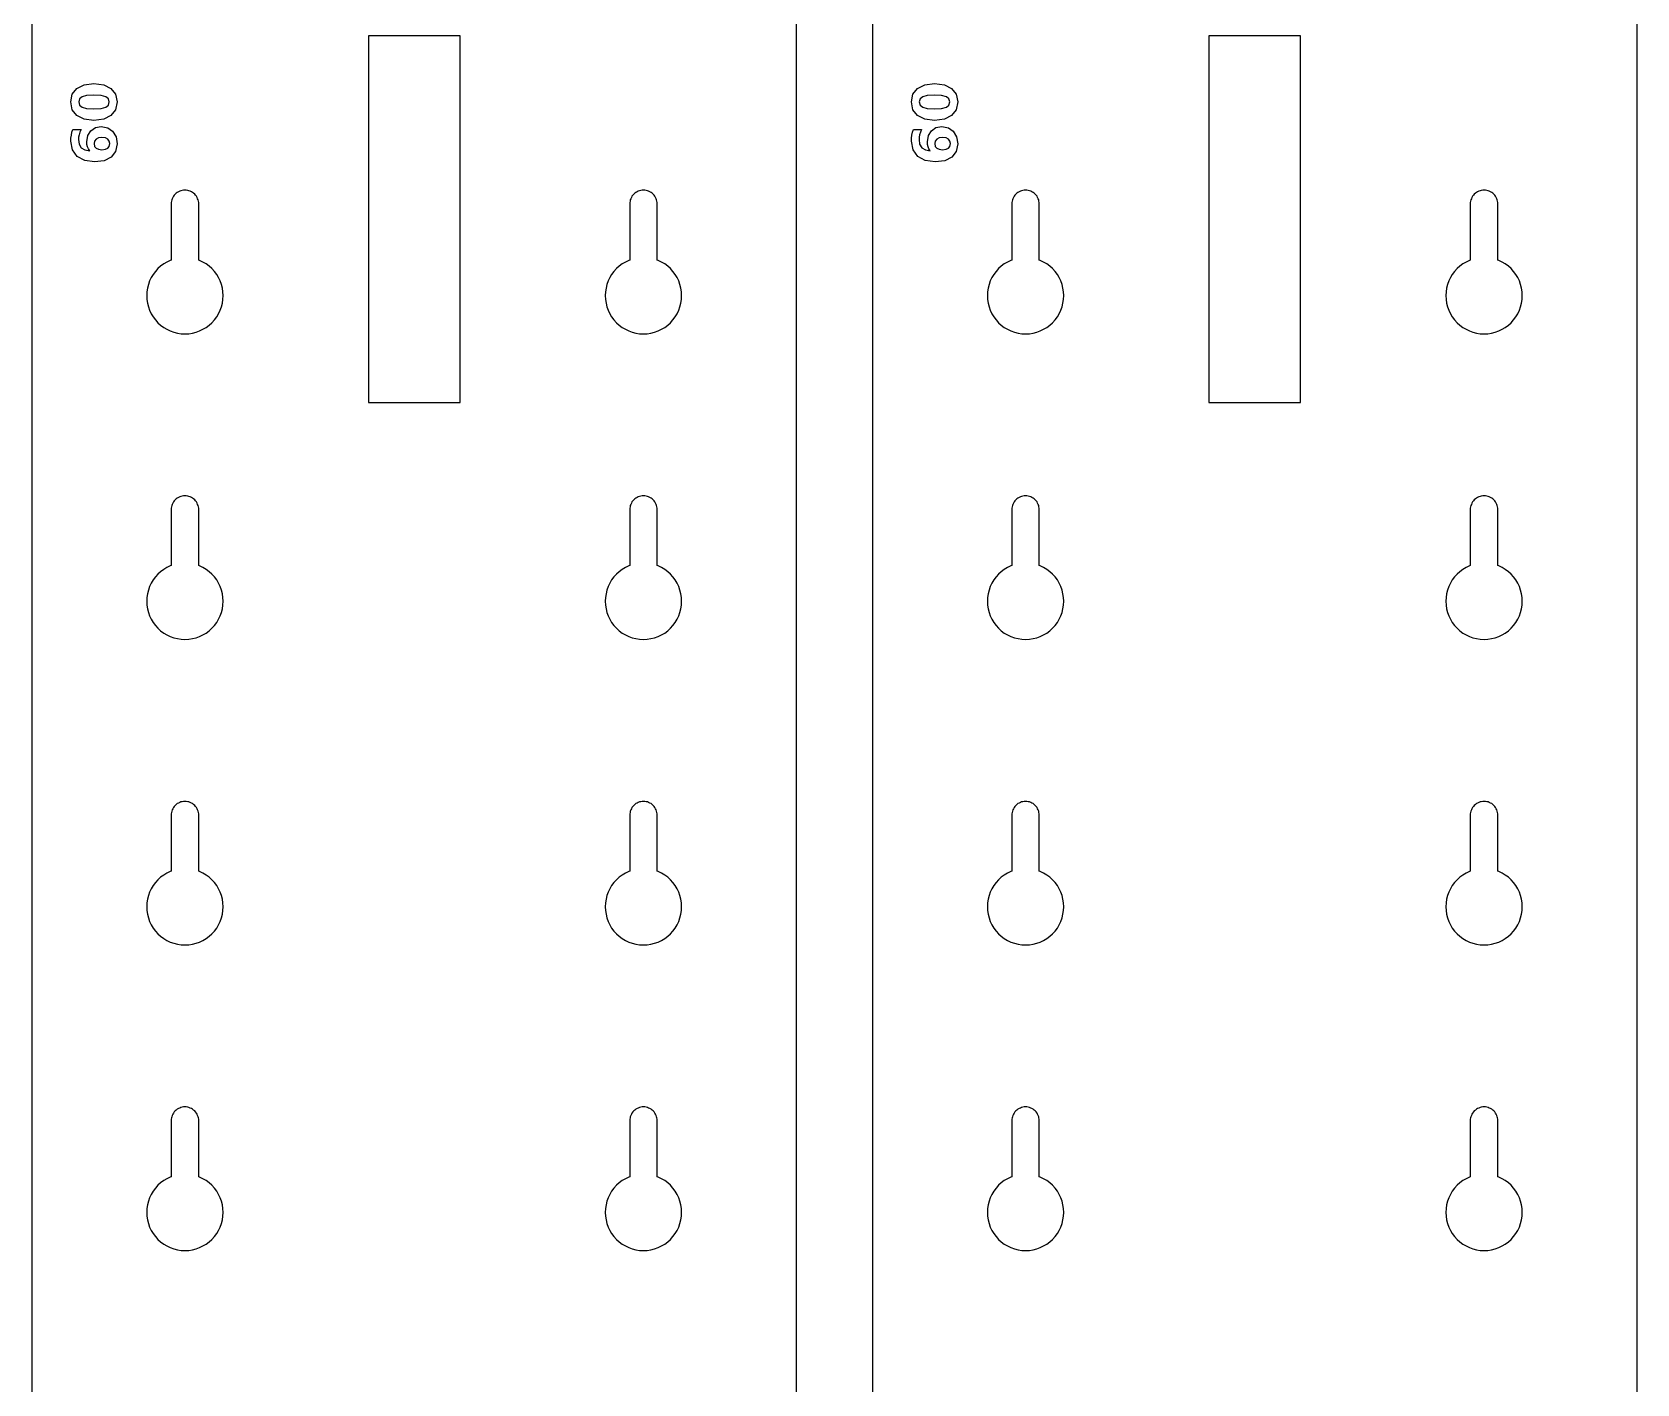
# Model space of a CAD drawing. Header units: millimetres. Extents: x 12 to 580, y 12 to 385.
# Drawn here: x 475.5 to 580.5, y 111.3 to 199.8 of the extents above; entities that cross this region are included whole.
import ezdxf

# ---------------------------------------------------------------- set-up
doc = ezdxf.new("R2010")
doc.units = ezdxf.units.MM
doc.layers.add('CUT', color=1, linetype='Continuous')
doc.layers.add('ENGRAVE', color=5, linetype='Continuous')

msp = doc.modelspace()

# ---------------------------------------------------------------- linework, layer by layer
at = {"layer": 'CUT', "color": 1}
for points in [[(480.5, 322.5), (480.5, 328.5), (520.5, 328.5), (520.5, 322.5), (525.5, 322.5), (525.5, 12.5), (506.24, 12.5), (509.5, 22.4), (491.5, 22.4), (494.76, 12.5), (475.5, 12.5), (475.5, 322.5)], [(535.5, 322.5), (535.5, 328.5), (575.5, 328.5), (575.5, 322.5), (580.5, 322.5), (580.5, 12.5), (561.24, 12.5), (564.5, 22.4), (546.5, 22.4), (549.76, 12.5), (530.5, 12.5), (530.5, 322.5)], [(497.5, 199.5), (497.5, 175.5), (503.5, 175.5), (503.5, 199.5)], [(552.5, 199.5), (552.5, 175.5), (558.5, 175.5), (558.5, 199.5)], [(487.27, 184.27), (487.09, 184.43), (486.89, 184.58), (486.68, 184.7), (486.46, 184.81), (486.4, 184.83), (486.4, 188.5), (486.4, 188.59), (486.38, 188.68), (486.36, 188.76), (486.33, 188.84), (486.29, 188.92), (486.25, 189), (486.2, 189.07), (486.14, 189.14), (486.07, 189.2), (486, 189.25), (485.92, 189.29), (485.84, 189.33), (485.76, 189.36), (485.68, 189.38), (485.59, 189.4), (485.5, 189.4), (485.41, 189.4), (485.32, 189.38), (485.24, 189.36), (485.16, 189.33), (485.08, 189.29), (485, 189.25), (484.93, 189.2), (484.86, 189.14), (484.8, 189.07), (484.75, 189), (484.71, 188.92), (484.67, 188.84), (484.64, 188.76), (484.62, 188.68), (484.6, 188.59), (484.6, 188.5), (484.6, 184.83), (484.54, 184.81), (484.32, 184.7), (484.11, 184.58), (483.91, 184.43), (483.73, 184.27), (483.57, 184.09), (483.42, 183.89), (483.3, 183.68), (483.19, 183.46), (483.11, 183.23), (483.05, 182.99), (483.01, 182.75), (483, 182.5), (483.01, 182.25), (483.05, 182.01), (483.11, 181.77), (483.19, 181.54), (483.3, 181.32), (483.42, 181.11), (483.57, 180.91), (483.73, 180.73), (483.91, 180.57), (484.11, 180.42), (484.32, 180.3), (484.54, 180.19), (484.77, 180.11), (485.01, 180.05), (485.25, 180.01), (485.5, 180), (485.75, 180.01), (485.99, 180.05), (486.23, 180.11), (486.46, 180.19), (486.68, 180.3), (486.89, 180.42), (487.09, 180.57), (487.27, 180.73), (487.43, 180.91), (487.58, 181.11), (487.7, 181.32), (487.81, 181.54), (487.89, 181.77), (487.95, 182.01), (487.99, 182.25), (488, 182.5), (487.99, 182.75), (487.95, 182.99), (487.89, 183.23), (487.81, 183.46), (487.7, 183.68), (487.58, 183.89), (487.43, 184.09)], [(517.09, 184.43), (516.89, 184.58), (516.68, 184.7), (516.46, 184.81), (516.4, 184.83), (516.4, 188.5), (516.4, 188.59), (516.38, 188.68), (516.36, 188.76), (516.33, 188.84), (516.29, 188.92), (516.25, 189), (516.2, 189.07), (516.14, 189.14), (516.07, 189.2), (516, 189.25), (515.92, 189.29), (515.84, 189.33), (515.76, 189.36), (515.68, 189.38), (515.59, 189.4), (515.5, 189.4), (515.41, 189.4), (515.32, 189.38), (515.24, 189.36), (515.16, 189.33), (515.08, 189.29), (515, 189.25), (514.93, 189.2), (514.86, 189.14), (514.8, 189.07), (514.75, 189), (514.71, 188.92), (514.67, 188.84), (514.64, 188.76), (514.62, 188.68), (514.6, 188.59), (514.6, 188.5), (514.6, 184.83), (514.54, 184.81), (514.32, 184.7), (514.11, 184.58), (513.91, 184.43), (513.73, 184.27), (513.57, 184.09), (513.42, 183.89), (513.3, 183.68), (513.19, 183.46), (513.11, 183.23), (513.05, 182.99), (513.01, 182.75), (513, 182.5), (513.01, 182.25), (513.05, 182.01), (513.11, 181.77), (513.19, 181.54), (513.3, 181.32), (513.42, 181.11), (513.57, 180.91), (513.73, 180.73), (513.91, 180.57), (514.11, 180.42), (514.32, 180.3), (514.54, 180.19), (514.77, 180.11), (515.01, 180.05), (515.25, 180.01), (515.5, 180), (515.75, 180.01), (515.99, 180.05), (516.23, 180.11), (516.46, 180.19), (516.68, 180.3), (516.89, 180.42), (517.09, 180.57), (517.27, 180.73), (517.43, 180.91), (517.58, 181.11), (517.7, 181.32), (517.81, 181.54), (517.89, 181.77), (517.95, 182.01), (517.99, 182.25), (518, 182.5), (517.99, 182.75), (517.95, 182.99), (517.89, 183.23), (517.81, 183.46), (517.7, 183.68), (517.58, 183.89), (517.43, 184.09), (517.27, 184.27)], [(542.27, 184.27), (542.09, 184.43), (541.89, 184.58), (541.68, 184.7), (541.46, 184.81), (541.4, 184.83), (541.4, 188.5), (541.4, 188.59), (541.38, 188.68), (541.36, 188.76), (541.33, 188.84), (541.29, 188.92), (541.25, 189), (541.2, 189.07), (541.14, 189.14), (541.07, 189.2), (541, 189.25), (540.92, 189.29), (540.84, 189.33), (540.76, 189.36), (540.68, 189.38), (540.59, 189.4), (540.5, 189.4), (540.41, 189.4), (540.32, 189.38), (540.24, 189.36), (540.16, 189.33), (540.08, 189.29), (540, 189.25), (539.93, 189.2), (539.86, 189.14), (539.8, 189.07), (539.75, 189), (539.71, 188.92), (539.67, 188.84), (539.64, 188.76), (539.62, 188.68), (539.6, 188.59), (539.6, 188.5), (539.6, 184.83), (539.54, 184.81), (539.32, 184.7), (539.11, 184.58), (538.91, 184.43), (538.73, 184.27), (538.57, 184.09), (538.42, 183.89), (538.3, 183.68), (538.19, 183.46), (538.11, 183.23), (538.05, 182.99), (538.01, 182.75), (538, 182.5), (538.01, 182.25), (538.05, 182.01), (538.11, 181.77), (538.19, 181.54), (538.3, 181.32), (538.42, 181.11), (538.57, 180.91), (538.73, 180.73), (538.91, 180.57), (539.11, 180.42), (539.32, 180.3), (539.54, 180.19), (539.77, 180.11), (540.01, 180.05), (540.25, 180.01), (540.5, 180), (540.75, 180.01), (540.99, 180.05), (541.23, 180.11), (541.46, 180.19), (541.68, 180.3), (541.89, 180.42), (542.09, 180.57), (542.27, 180.73), (542.43, 180.91), (542.58, 181.11), (542.7, 181.32), (542.81, 181.54), (542.89, 181.77), (542.95, 182.01), (542.99, 182.25), (543, 182.5), (542.99, 182.75), (542.95, 182.99), (542.89, 183.23), (542.81, 183.46), (542.7, 183.68), (542.58, 183.89), (542.43, 184.09)], [(572.09, 184.43), (571.89, 184.58), (571.68, 184.7), (571.46, 184.81), (571.4, 184.83), (571.4, 188.5), (571.4, 188.59), (571.38, 188.68), (571.36, 188.76), (571.33, 188.84), (571.29, 188.92), (571.25, 189), (571.2, 189.07), (571.14, 189.14), (571.07, 189.2), (571, 189.25), (570.92, 189.29), (570.84, 189.33), (570.76, 189.36), (570.68, 189.38), (570.59, 189.4), (570.5, 189.4), (570.41, 189.4), (570.32, 189.38), (570.24, 189.36), (570.16, 189.33), (570.08, 189.29), (570, 189.25), (569.93, 189.2), (569.86, 189.14), (569.8, 189.07), (569.75, 189), (569.71, 188.92), (569.67, 188.84), (569.64, 188.76), (569.62, 188.68), (569.6, 188.59), (569.6, 188.5), (569.6, 184.83), (569.54, 184.81), (569.32, 184.7), (569.11, 184.58), (568.91, 184.43), (568.73, 184.27), (568.57, 184.09), (568.42, 183.89), (568.3, 183.68), (568.19, 183.46), (568.11, 183.23), (568.05, 182.99), (568.01, 182.75), (568, 182.5), (568.01, 182.25), (568.05, 182.01), (568.11, 181.77), (568.19, 181.54), (568.3, 181.32), (568.42, 181.11), (568.57, 180.91), (568.73, 180.73), (568.91, 180.57), (569.11, 180.42), (569.32, 180.3), (569.54, 180.19), (569.77, 180.11), (570.01, 180.05), (570.25, 180.01), (570.5, 180), (570.75, 180.01), (570.99, 180.05), (571.23, 180.11), (571.46, 180.19), (571.68, 180.3), (571.89, 180.42), (572.09, 180.57), (572.27, 180.73), (572.43, 180.91), (572.58, 181.11), (572.7, 181.32), (572.81, 181.54), (572.89, 181.77), (572.95, 182.01), (572.99, 182.25), (573, 182.5), (572.99, 182.75), (572.95, 182.99), (572.89, 183.23), (572.81, 183.46), (572.7, 183.68), (572.58, 183.89), (572.43, 184.09), (572.27, 184.27)], [(487.27, 164.27), (487.09, 164.43), (486.89, 164.58), (486.68, 164.7), (486.46, 164.81), (486.4, 164.83), (486.4, 168.5), (486.4, 168.59), (486.38, 168.68), (486.36, 168.76), (486.33, 168.84), (486.29, 168.92), (486.25, 169), (486.2, 169.07), (486.14, 169.14), (486.07, 169.2), (486, 169.25), (485.92, 169.29), (485.84, 169.33), (485.76, 169.36), (485.68, 169.38), (485.59, 169.4), (485.5, 169.4), (485.41, 169.4), (485.32, 169.38), (485.24, 169.36), (485.16, 169.33), (485.08, 169.29), (485, 169.25), (484.93, 169.2), (484.86, 169.14), (484.8, 169.07), (484.75, 169), (484.71, 168.92), (484.67, 168.84), (484.64, 168.76), (484.62, 168.68), (484.6, 168.59), (484.6, 168.5), (484.6, 164.83), (484.54, 164.81), (484.32, 164.7), (484.11, 164.58), (483.91, 164.43), (483.73, 164.27), (483.57, 164.09), (483.42, 163.89), (483.3, 163.68), (483.19, 163.46), (483.11, 163.23), (483.05, 162.99), (483.01, 162.75), (483, 162.5), (483.01, 162.25), (483.05, 162.01), (483.11, 161.77), (483.19, 161.54), (483.3, 161.32), (483.42, 161.11), (483.57, 160.91), (483.73, 160.73), (483.91, 160.57), (484.11, 160.42), (484.32, 160.3), (484.54, 160.19), (484.77, 160.11), (485.01, 160.05), (485.25, 160.01), (485.5, 160), (485.75, 160.01), (485.99, 160.05), (486.23, 160.11), (486.46, 160.19), (486.68, 160.3), (486.89, 160.42), (487.09, 160.57), (487.27, 160.73), (487.43, 160.91), (487.58, 161.11), (487.7, 161.32), (487.81, 161.54), (487.89, 161.77), (487.95, 162.01), (487.99, 162.25), (488, 162.5), (487.99, 162.75), (487.95, 162.99), (487.89, 163.23), (487.81, 163.46), (487.7, 163.68), (487.58, 163.89), (487.43, 164.09)], [(517.27, 164.27), (517.09, 164.43), (516.89, 164.58), (516.68, 164.7), (516.46, 164.81), (516.4, 164.83), (516.4, 168.5), (516.4, 168.59), (516.38, 168.68), (516.36, 168.76), (516.33, 168.84), (516.29, 168.92), (516.25, 169), (516.2, 169.07), (516.14, 169.14), (516.07, 169.2), (516, 169.25), (515.92, 169.29), (515.84, 169.33), (515.76, 169.36), (515.68, 169.38), (515.59, 169.4), (515.5, 169.4), (515.41, 169.4), (515.32, 169.38), (515.24, 169.36), (515.16, 169.33), (515.08, 169.29), (515, 169.25), (514.93, 169.2), (514.86, 169.14), (514.8, 169.07), (514.75, 169), (514.71, 168.92), (514.67, 168.84), (514.64, 168.76), (514.62, 168.68), (514.6, 168.59), (514.6, 168.5), (514.6, 164.83), (514.54, 164.81), (514.32, 164.7), (514.11, 164.58), (513.91, 164.43), (513.73, 164.27), (513.57, 164.09), (513.42, 163.89), (513.3, 163.68), (513.19, 163.46), (513.11, 163.23), (513.05, 162.99), (513.01, 162.75), (513, 162.5), (513.01, 162.25), (513.05, 162.01), (513.11, 161.77), (513.19, 161.54), (513.3, 161.32), (513.42, 161.11), (513.57, 160.91), (513.73, 160.73), (513.91, 160.57), (514.11, 160.42), (514.32, 160.3), (514.54, 160.19), (514.77, 160.11), (515.01, 160.05), (515.25, 160.01), (515.5, 160), (515.75, 160.01), (515.99, 160.05), (516.23, 160.11), (516.46, 160.19), (516.68, 160.3), (516.89, 160.42), (517.09, 160.57), (517.27, 160.73), (517.43, 160.91), (517.58, 161.11), (517.7, 161.32), (517.81, 161.54), (517.89, 161.77), (517.95, 162.01), (517.99, 162.25), (518, 162.5), (517.99, 162.75), (517.95, 162.99), (517.89, 163.23), (517.81, 163.46), (517.7, 163.68), (517.58, 163.89), (517.43, 164.09)], [(542.27, 164.27), (542.09, 164.43), (541.89, 164.58), (541.68, 164.7), (541.46, 164.81), (541.4, 164.83), (541.4, 168.5), (541.4, 168.59), (541.38, 168.68), (541.36, 168.76), (541.33, 168.84), (541.29, 168.92), (541.25, 169), (541.2, 169.07), (541.14, 169.14), (541.07, 169.2), (541, 169.25), (540.92, 169.29), (540.84, 169.33), (540.76, 169.36), (540.68, 169.38), (540.59, 169.4), (540.5, 169.4), (540.41, 169.4), (540.32, 169.38), (540.24, 169.36), (540.16, 169.33), (540.08, 169.29), (540, 169.25), (539.93, 169.2), (539.86, 169.14), (539.8, 169.07), (539.75, 169), (539.71, 168.92), (539.67, 168.84), (539.64, 168.76), (539.62, 168.68), (539.6, 168.59), (539.6, 168.5), (539.6, 164.83), (539.54, 164.81), (539.32, 164.7), (539.11, 164.58), (538.91, 164.43), (538.73, 164.27), (538.57, 164.09), (538.42, 163.89), (538.3, 163.68), (538.19, 163.46), (538.11, 163.23), (538.05, 162.99), (538.01, 162.75), (538, 162.5), (538.01, 162.25), (538.05, 162.01), (538.11, 161.77), (538.19, 161.54), (538.3, 161.32), (538.42, 161.11), (538.57, 160.91), (538.73, 160.73), (538.91, 160.57), (539.11, 160.42), (539.32, 160.3), (539.54, 160.19), (539.77, 160.11), (540.01, 160.05), (540.25, 160.01), (540.5, 160), (540.75, 160.01), (540.99, 160.05), (541.23, 160.11), (541.46, 160.19), (541.68, 160.3), (541.89, 160.42), (542.09, 160.57), (542.27, 160.73), (542.43, 160.91), (542.58, 161.11), (542.7, 161.32), (542.81, 161.54), (542.89, 161.77), (542.95, 162.01), (542.99, 162.25), (543, 162.5), (542.99, 162.75), (542.95, 162.99), (542.89, 163.23), (542.81, 163.46), (542.7, 163.68), (542.58, 163.89), (542.43, 164.09)], [(572.27, 164.27), (572.09, 164.43), (571.89, 164.58), (571.68, 164.7), (571.46, 164.81), (571.4, 164.83), (571.4, 168.5), (571.4, 168.59), (571.38, 168.68), (571.36, 168.76), (571.33, 168.84), (571.29, 168.92), (571.25, 169), (571.2, 169.07), (571.14, 169.14), (571.07, 169.2), (571, 169.25), (570.92, 169.29), (570.84, 169.33), (570.76, 169.36), (570.68, 169.38), (570.59, 169.4), (570.5, 169.4), (570.41, 169.4), (570.32, 169.38), (570.24, 169.36), (570.16, 169.33), (570.08, 169.29), (570, 169.25), (569.93, 169.2), (569.86, 169.14), (569.8, 169.07), (569.75, 169), (569.71, 168.92), (569.67, 168.84), (569.64, 168.76), (569.62, 168.68), (569.6, 168.59), (569.6, 168.5), (569.6, 164.83), (569.54, 164.81), (569.32, 164.7), (569.11, 164.58), (568.91, 164.43), (568.73, 164.27), (568.57, 164.09), (568.42, 163.89), (568.3, 163.68), (568.19, 163.46), (568.11, 163.23), (568.05, 162.99), (568.01, 162.75), (568, 162.5), (568.01, 162.25), (568.05, 162.01), (568.11, 161.77), (568.19, 161.54), (568.3, 161.32), (568.42, 161.11), (568.57, 160.91), (568.73, 160.73), (568.91, 160.57), (569.11, 160.42), (569.32, 160.3), (569.54, 160.19), (569.77, 160.11), (570.01, 160.05), (570.25, 160.01), (570.5, 160), (570.75, 160.01), (570.99, 160.05), (571.23, 160.11), (571.46, 160.19), (571.68, 160.3), (571.89, 160.42), (572.09, 160.57), (572.27, 160.73), (572.43, 160.91), (572.58, 161.11), (572.7, 161.32), (572.81, 161.54), (572.89, 161.77), (572.95, 162.01), (572.99, 162.25), (573, 162.5), (572.99, 162.75), (572.95, 162.99), (572.89, 163.23), (572.81, 163.46), (572.7, 163.68), (572.58, 163.89), (572.43, 164.09)], [(487.09, 144.43), (486.89, 144.58), (486.68, 144.7), (486.46, 144.81), (486.4, 144.83), (486.4, 148.5), (486.4, 148.59), (486.38, 148.68), (486.36, 148.76), (486.33, 148.84), (486.29, 148.92), (486.25, 149), (486.2, 149.07), (486.14, 149.14), (486.07, 149.2), (486, 149.25), (485.92, 149.29), (485.84, 149.33), (485.76, 149.36), (485.68, 149.38), (485.59, 149.4), (485.5, 149.4), (485.41, 149.4), (485.32, 149.38), (485.24, 149.36), (485.16, 149.33), (485.08, 149.29), (485, 149.25), (484.93, 149.2), (484.86, 149.14), (484.8, 149.07), (484.75, 149), (484.71, 148.92), (484.67, 148.84), (484.64, 148.76), (484.62, 148.68), (484.6, 148.59), (484.6, 148.5), (484.6, 144.83), (484.54, 144.81), (484.32, 144.7), (484.11, 144.58), (483.91, 144.43), (483.73, 144.27), (483.57, 144.09), (483.42, 143.89), (483.3, 143.68), (483.19, 143.46), (483.11, 143.23), (483.05, 142.99), (483.01, 142.75), (483, 142.5), (483.01, 142.25), (483.05, 142.01), (483.11, 141.77), (483.19, 141.54), (483.3, 141.32), (483.42, 141.11), (483.57, 140.91), (483.73, 140.73), (483.91, 140.57), (484.11, 140.42), (484.32, 140.3), (484.54, 140.19), (484.77, 140.11), (485.01, 140.05), (485.25, 140.01), (485.5, 140), (485.75, 140.01), (485.99, 140.05), (486.23, 140.11), (486.46, 140.19), (486.68, 140.3), (486.89, 140.42), (487.09, 140.57), (487.27, 140.73), (487.43, 140.91), (487.58, 141.11), (487.7, 141.32), (487.81, 141.54), (487.89, 141.77), (487.95, 142.01), (487.99, 142.25), (488, 142.5), (487.99, 142.75), (487.95, 142.99), (487.89, 143.23), (487.81, 143.46), (487.7, 143.68), (487.58, 143.89), (487.43, 144.09), (487.27, 144.27)], [(517.27, 144.27), (517.09, 144.43), (516.89, 144.58), (516.68, 144.7), (516.46, 144.81), (516.4, 144.83), (516.4, 148.5), (516.4, 148.59), (516.38, 148.68), (516.36, 148.76), (516.33, 148.84), (516.29, 148.92), (516.25, 149), (516.2, 149.07), (516.14, 149.14), (516.07, 149.2), (516, 149.25), (515.92, 149.29), (515.84, 149.33), (515.76, 149.36), (515.68, 149.38), (515.59, 149.4), (515.5, 149.4), (515.41, 149.4), (515.32, 149.38), (515.24, 149.36), (515.16, 149.33), (515.08, 149.29), (515, 149.25), (514.93, 149.2), (514.86, 149.14), (514.8, 149.07), (514.75, 149), (514.71, 148.92), (514.67, 148.84), (514.64, 148.76), (514.62, 148.68), (514.6, 148.59), (514.6, 148.5), (514.6, 144.83), (514.54, 144.81), (514.32, 144.7), (514.11, 144.58), (513.91, 144.43), (513.73, 144.27), (513.57, 144.09), (513.42, 143.89), (513.3, 143.68), (513.19, 143.46), (513.11, 143.23), (513.05, 142.99), (513.01, 142.75), (513, 142.5), (513.01, 142.25), (513.05, 142.01), (513.11, 141.77), (513.19, 141.54), (513.3, 141.32), (513.42, 141.11), (513.57, 140.91), (513.73, 140.73), (513.91, 140.57), (514.11, 140.42), (514.32, 140.3), (514.54, 140.19), (514.77, 140.11), (515.01, 140.05), (515.25, 140.01), (515.5, 140), (515.75, 140.01), (515.99, 140.05), (516.23, 140.11), (516.46, 140.19), (516.68, 140.3), (516.89, 140.42), (517.09, 140.57), (517.27, 140.73), (517.43, 140.91), (517.58, 141.11), (517.7, 141.32), (517.81, 141.54), (517.89, 141.77), (517.95, 142.01), (517.99, 142.25), (518, 142.5), (517.99, 142.75), (517.95, 142.99), (517.89, 143.23), (517.81, 143.46), (517.7, 143.68), (517.58, 143.89), (517.43, 144.09)], [(542.09, 144.43), (541.89, 144.58), (541.68, 144.7), (541.46, 144.81), (541.4, 144.83), (541.4, 148.5), (541.4, 148.59), (541.38, 148.68), (541.36, 148.76), (541.33, 148.84), (541.29, 148.92), (541.25, 149), (541.2, 149.07), (541.14, 149.14), (541.07, 149.2), (541, 149.25), (540.92, 149.29), (540.84, 149.33), (540.76, 149.36), (540.68, 149.38), (540.59, 149.4), (540.5, 149.4), (540.41, 149.4), (540.32, 149.38), (540.24, 149.36), (540.16, 149.33), (540.08, 149.29), (540, 149.25), (539.93, 149.2), (539.86, 149.14), (539.8, 149.07), (539.75, 149), (539.71, 148.92), (539.67, 148.84), (539.64, 148.76), (539.62, 148.68), (539.6, 148.59), (539.6, 148.5), (539.6, 144.83), (539.54, 144.81), (539.32, 144.7), (539.11, 144.58), (538.91, 144.43), (538.73, 144.27), (538.57, 144.09), (538.42, 143.89), (538.3, 143.68), (538.19, 143.46), (538.11, 143.23), (538.05, 142.99), (538.01, 142.75), (538, 142.5), (538.01, 142.25), (538.05, 142.01), (538.11, 141.77), (538.19, 141.54), (538.3, 141.32), (538.42, 141.11), (538.57, 140.91), (538.73, 140.73), (538.91, 140.57), (539.11, 140.42), (539.32, 140.3), (539.54, 140.19), (539.77, 140.11), (540.01, 140.05), (540.25, 140.01), (540.5, 140), (540.75, 140.01), (540.99, 140.05), (541.23, 140.11), (541.46, 140.19), (541.68, 140.3), (541.89, 140.42), (542.09, 140.57), (542.27, 140.73), (542.43, 140.91), (542.58, 141.11), (542.7, 141.32), (542.81, 141.54), (542.89, 141.77), (542.95, 142.01), (542.99, 142.25), (543, 142.5), (542.99, 142.75), (542.95, 142.99), (542.89, 143.23), (542.81, 143.46), (542.7, 143.68), (542.58, 143.89), (542.43, 144.09), (542.27, 144.27)], [(572.27, 144.27), (572.09, 144.43), (571.89, 144.58), (571.68, 144.7), (571.46, 144.81), (571.4, 144.83), (571.4, 148.5), (571.4, 148.59), (571.38, 148.68), (571.36, 148.76), (571.33, 148.84), (571.29, 148.92), (571.25, 149), (571.2, 149.07), (571.14, 149.14), (571.07, 149.2), (571, 149.25), (570.92, 149.29), (570.84, 149.33), (570.76, 149.36), (570.68, 149.38), (570.59, 149.4), (570.5, 149.4), (570.41, 149.4), (570.32, 149.38), (570.24, 149.36), (570.16, 149.33), (570.08, 149.29), (570, 149.25), (569.93, 149.2), (569.86, 149.14), (569.8, 149.07), (569.75, 149), (569.71, 148.92), (569.67, 148.84), (569.64, 148.76), (569.62, 148.68), (569.6, 148.59), (569.6, 148.5), (569.6, 144.83), (569.54, 144.81), (569.32, 144.7), (569.11, 144.58), (568.91, 144.43), (568.73, 144.27), (568.57, 144.09), (568.42, 143.89), (568.3, 143.68), (568.19, 143.46), (568.11, 143.23), (568.05, 142.99), (568.01, 142.75), (568, 142.5), (568.01, 142.25), (568.05, 142.01), (568.11, 141.77), (568.19, 141.54), (568.3, 141.32), (568.42, 141.11), (568.57, 140.91), (568.73, 140.73), (568.91, 140.57), (569.11, 140.42), (569.32, 140.3), (569.54, 140.19), (569.77, 140.11), (570.01, 140.05), (570.25, 140.01), (570.5, 140), (570.75, 140.01), (570.99, 140.05), (571.23, 140.11), (571.46, 140.19), (571.68, 140.3), (571.89, 140.42), (572.09, 140.57), (572.27, 140.73), (572.43, 140.91), (572.58, 141.11), (572.7, 141.32), (572.81, 141.54), (572.89, 141.77), (572.95, 142.01), (572.99, 142.25), (573, 142.5), (572.99, 142.75), (572.95, 142.99), (572.89, 143.23), (572.81, 143.46), (572.7, 143.68), (572.58, 143.89), (572.43, 144.09)], [(487.27, 124.27), (487.09, 124.43), (486.89, 124.58), (486.68, 124.7), (486.46, 124.81), (486.4, 124.83), (486.4, 128.5), (486.4, 128.59), (486.38, 128.68), (486.36, 128.76), (486.33, 128.84), (486.29, 128.92), (486.25, 129), (486.2, 129.07), (486.14, 129.14), (486.07, 129.2), (486, 129.25), (485.92, 129.29), (485.84, 129.33), (485.76, 129.36), (485.68, 129.38), (485.59, 129.4), (485.5, 129.4), (485.41, 129.4), (485.32, 129.38), (485.24, 129.36), (485.16, 129.33), (485.08, 129.29), (485, 129.25), (484.93, 129.2), (484.86, 129.14), (484.8, 129.07), (484.75, 129), (484.71, 128.92), (484.67, 128.84), (484.64, 128.76), (484.62, 128.68), (484.6, 128.59), (484.6, 128.5), (484.6, 124.83), (484.54, 124.81), (484.32, 124.7), (484.11, 124.58), (483.91, 124.43), (483.73, 124.27), (483.57, 124.09), (483.42, 123.89), (483.3, 123.68), (483.19, 123.46), (483.11, 123.23), (483.05, 122.99), (483.01, 122.75), (483, 122.5), (483.01, 122.25), (483.05, 122.01), (483.11, 121.77), (483.19, 121.54), (483.3, 121.32), (483.42, 121.11), (483.57, 120.91), (483.73, 120.73), (483.91, 120.57), (484.11, 120.42), (484.32, 120.3), (484.54, 120.19), (484.77, 120.11), (485.01, 120.05), (485.25, 120.01), (485.5, 120), (485.75, 120.01), (485.99, 120.05), (486.23, 120.11), (486.46, 120.19), (486.68, 120.3), (486.89, 120.42), (487.09, 120.57), (487.27, 120.73), (487.43, 120.91), (487.58, 121.11), (487.7, 121.32), (487.81, 121.54), (487.89, 121.77), (487.95, 122.01), (487.99, 122.25), (488, 122.5), (487.99, 122.75), (487.95, 122.99), (487.89, 123.23), (487.81, 123.46), (487.7, 123.68), (487.58, 123.89), (487.43, 124.09)], [(517.09, 124.43), (516.89, 124.58), (516.68, 124.7), (516.46, 124.81), (516.4, 124.83), (516.4, 128.5), (516.4, 128.59), (516.38, 128.68), (516.36, 128.76), (516.33, 128.84), (516.29, 128.92), (516.25, 129), (516.2, 129.07), (516.14, 129.14), (516.07, 129.2), (516, 129.25), (515.92, 129.29), (515.84, 129.33), (515.76, 129.36), (515.68, 129.38), (515.59, 129.4), (515.5, 129.4), (515.41, 129.4), (515.32, 129.38), (515.24, 129.36), (515.16, 129.33), (515.08, 129.29), (515, 129.25), (514.93, 129.2), (514.86, 129.14), (514.8, 129.07), (514.75, 129), (514.71, 128.92), (514.67, 128.84), (514.64, 128.76), (514.62, 128.68), (514.6, 128.59), (514.6, 128.5), (514.6, 124.83), (514.54, 124.81), (514.32, 124.7), (514.11, 124.58), (513.91, 124.43), (513.73, 124.27), (513.57, 124.09), (513.42, 123.89), (513.3, 123.68), (513.19, 123.46), (513.11, 123.23), (513.05, 122.99), (513.01, 122.75), (513, 122.5), (513.01, 122.25), (513.05, 122.01), (513.11, 121.77), (513.19, 121.54), (513.3, 121.32), (513.42, 121.11), (513.57, 120.91), (513.73, 120.73), (513.91, 120.57), (514.11, 120.42), (514.32, 120.3), (514.54, 120.19), (514.77, 120.11), (515.01, 120.05), (515.25, 120.01), (515.5, 120), (515.75, 120.01), (515.99, 120.05), (516.23, 120.11), (516.46, 120.19), (516.68, 120.3), (516.89, 120.42), (517.09, 120.57), (517.27, 120.73), (517.43, 120.91), (517.58, 121.11), (517.7, 121.32), (517.81, 121.54), (517.89, 121.77), (517.95, 122.01), (517.99, 122.25), (518, 122.5), (517.99, 122.75), (517.95, 122.99), (517.89, 123.23), (517.81, 123.46), (517.7, 123.68), (517.58, 123.89), (517.43, 124.09), (517.27, 124.27)], [(542.27, 124.27), (542.09, 124.43), (541.89, 124.58), (541.68, 124.7), (541.46, 124.81), (541.4, 124.83), (541.4, 128.5), (541.4, 128.59), (541.38, 128.68), (541.36, 128.76), (541.33, 128.84), (541.29, 128.92), (541.25, 129), (541.2, 129.07), (541.14, 129.14), (541.07, 129.2), (541, 129.25), (540.92, 129.29), (540.84, 129.33), (540.76, 129.36), (540.68, 129.38), (540.59, 129.4), (540.5, 129.4), (540.41, 129.4), (540.32, 129.38), (540.24, 129.36), (540.16, 129.33), (540.08, 129.29), (540, 129.25), (539.93, 129.2), (539.86, 129.14), (539.8, 129.07), (539.75, 129), (539.71, 128.92), (539.67, 128.84), (539.64, 128.76), (539.62, 128.68), (539.6, 128.59), (539.6, 128.5), (539.6, 124.83), (539.54, 124.81), (539.32, 124.7), (539.11, 124.58), (538.91, 124.43), (538.73, 124.27), (538.57, 124.09), (538.42, 123.89), (538.3, 123.68), (538.19, 123.46), (538.11, 123.23), (538.05, 122.99), (538.01, 122.75), (538, 122.5), (538.01, 122.25), (538.05, 122.01), (538.11, 121.77), (538.19, 121.54), (538.3, 121.32), (538.42, 121.11), (538.57, 120.91), (538.73, 120.73), (538.91, 120.57), (539.11, 120.42), (539.32, 120.3), (539.54, 120.19), (539.77, 120.11), (540.01, 120.05), (540.25, 120.01), (540.5, 120), (540.75, 120.01), (540.99, 120.05), (541.23, 120.11), (541.46, 120.19), (541.68, 120.3), (541.89, 120.42), (542.09, 120.57), (542.27, 120.73), (542.43, 120.91), (542.58, 121.11), (542.7, 121.32), (542.81, 121.54), (542.89, 121.77), (542.95, 122.01), (542.99, 122.25), (543, 122.5), (542.99, 122.75), (542.95, 122.99), (542.89, 123.23), (542.81, 123.46), (542.7, 123.68), (542.58, 123.89), (542.43, 124.09)], [(572.09, 124.43), (571.89, 124.58), (571.68, 124.7), (571.46, 124.81), (571.4, 124.83), (571.4, 128.5), (571.4, 128.59), (571.38, 128.68), (571.36, 128.76), (571.33, 128.84), (571.29, 128.92), (571.25, 129), (571.2, 129.07), (571.14, 129.14), (571.07, 129.2), (571, 129.25), (570.92, 129.29), (570.84, 129.33), (570.76, 129.36), (570.68, 129.38), (570.59, 129.4), (570.5, 129.4), (570.41, 129.4), (570.32, 129.38), (570.24, 129.36), (570.16, 129.33), (570.08, 129.29), (570, 129.25), (569.93, 129.2), (569.86, 129.14), (569.8, 129.07), (569.75, 129), (569.71, 128.92), (569.67, 128.84), (569.64, 128.76), (569.62, 128.68), (569.6, 128.59), (569.6, 128.5), (569.6, 124.83), (569.54, 124.81), (569.32, 124.7), (569.11, 124.58), (568.91, 124.43), (568.73, 124.27), (568.57, 124.09), (568.42, 123.89), (568.3, 123.68), (568.19, 123.46), (568.11, 123.23), (568.05, 122.99), (568.01, 122.75), (568, 122.5), (568.01, 122.25), (568.05, 122.01), (568.11, 121.77), (568.19, 121.54), (568.3, 121.32), (568.42, 121.11), (568.57, 120.91), (568.73, 120.73), (568.91, 120.57), (569.11, 120.42), (569.32, 120.3), (569.54, 120.19), (569.77, 120.11), (570.01, 120.05), (570.25, 120.01), (570.5, 120), (570.75, 120.01), (570.99, 120.05), (571.23, 120.11), (571.46, 120.19), (571.68, 120.3), (571.89, 120.42), (572.09, 120.57), (572.27, 120.73), (572.43, 120.91), (572.58, 121.11), (572.7, 121.32), (572.81, 121.54), (572.89, 121.77), (572.95, 122.01), (572.99, 122.25), (573, 122.5), (572.99, 122.75), (572.95, 122.99), (572.89, 123.23), (572.81, 123.46), (572.7, 123.68), (572.58, 123.89), (572.43, 124.09), (572.27, 124.27)]]:
    msp.add_lwpolyline(points, close=True, dxfattribs=at)
at = {"layer": 'ENGRAVE', "color": 5}
for points in [[(479.55, 196.38), (480.19, 196.3), (480.66, 196.06), (480.96, 195.68), (481.06, 195.18), (480.96, 194.67), (480.66, 194.29), (480.19, 194.05), (479.55, 193.97), (478.9, 194.05), (478.43, 194.29), (478.13, 194.67), (478.03, 195.18), (478.13, 195.68), (478.43, 196.06), (478.9, 196.3)], [(534.54, 196.38), (535.19, 196.3), (535.66, 196.06), (535.96, 195.68), (536.06, 195.18), (535.96, 194.67), (535.66, 194.29), (535.19, 194.05), (534.54, 193.97), (533.9, 194.05), (533.42, 194.29), (533.13, 194.67), (533.03, 195.18), (533.13, 195.68), (533.42, 196.06), (533.9, 196.3)], [(479.54, 195.62), (479.07, 195.6), (478.77, 195.52), (478.6, 195.38), (478.55, 195.18), (478.6, 194.97), (478.77, 194.83), (479.07, 194.75), (479.54, 194.73), (480.01, 194.75), (480.32, 194.83), (480.49, 194.97), (480.55, 195.18), (480.49, 195.38), (480.32, 195.52), (480.01, 195.6)], [(534.54, 195.62), (534.07, 195.6), (533.77, 195.52), (533.6, 195.38), (533.54, 195.18), (533.6, 194.97), (533.77, 194.83), (534.07, 194.75), (534.54, 194.73), (535.01, 194.75), (535.32, 194.83), (535.49, 194.97), (535.54, 195.18), (535.49, 195.38), (535.32, 195.52), (535.01, 195.6)], [(478.16, 193.38), (478.7, 193.38), (478.62, 193.2), (478.57, 193.03), (478.54, 192.87), (478.53, 192.71), (478.57, 192.41), (478.71, 192.18), (478.95, 192.04), (479.27, 191.97), (479.18, 192.1), (479.12, 192.24), (479.09, 192.4), (479.08, 192.57), (479.14, 192.98), (479.34, 193.29), (479.64, 193.5), (480.02, 193.57), (480.45, 193.49), (480.77, 193.26), (480.99, 192.9), (481.06, 192.44), (480.96, 191.94), (480.67, 191.56), (480.21, 191.33), (479.58, 191.25), (478.94, 191.34), (478.45, 191.61), (478.14, 192.04), (478.03, 192.61), (478.04, 192.81), (478.07, 193), (478.11, 193.19)], [(533.16, 193.38), (533.7, 193.38), (533.62, 193.2), (533.57, 193.03), (533.54, 192.87), (533.53, 192.71), (533.57, 192.41), (533.71, 192.18), (533.95, 192.04), (534.27, 191.97), (534.18, 192.1), (534.12, 192.24), (534.09, 192.4), (534.08, 192.57), (534.14, 192.98), (534.34, 193.29), (534.64, 193.5), (535.02, 193.57), (535.45, 193.49), (535.77, 193.26), (535.99, 192.9), (536.06, 192.44), (535.96, 191.94), (535.67, 191.56), (535.21, 191.33), (534.58, 191.25), (533.94, 191.34), (533.45, 191.61), (533.14, 192.04), (533.03, 192.61), (533.04, 192.81), (533.07, 193), (533.11, 193.19)], [(479.56, 192.45), (479.59, 192.27), (479.69, 192.15), (479.85, 192.08), (480.07, 192.05), (480.3, 192.08), (480.46, 192.15), (480.55, 192.27), (480.58, 192.45), (480.55, 192.62), (480.46, 192.75), (480.3, 192.82), (480.07, 192.84), (479.85, 192.82), (479.69, 192.75), (479.59, 192.62)], [(534.56, 192.45), (534.59, 192.27), (534.69, 192.15), (534.85, 192.08), (535.07, 192.05), (535.3, 192.08), (535.46, 192.15), (535.55, 192.27), (535.58, 192.45), (535.55, 192.62), (535.46, 192.75), (535.3, 192.82), (535.07, 192.84), (534.85, 192.82), (534.69, 192.75), (534.59, 192.62)]]:
    msp.add_lwpolyline(points, close=True, dxfattribs=at)

doc.saveas('drawing.dxf')
